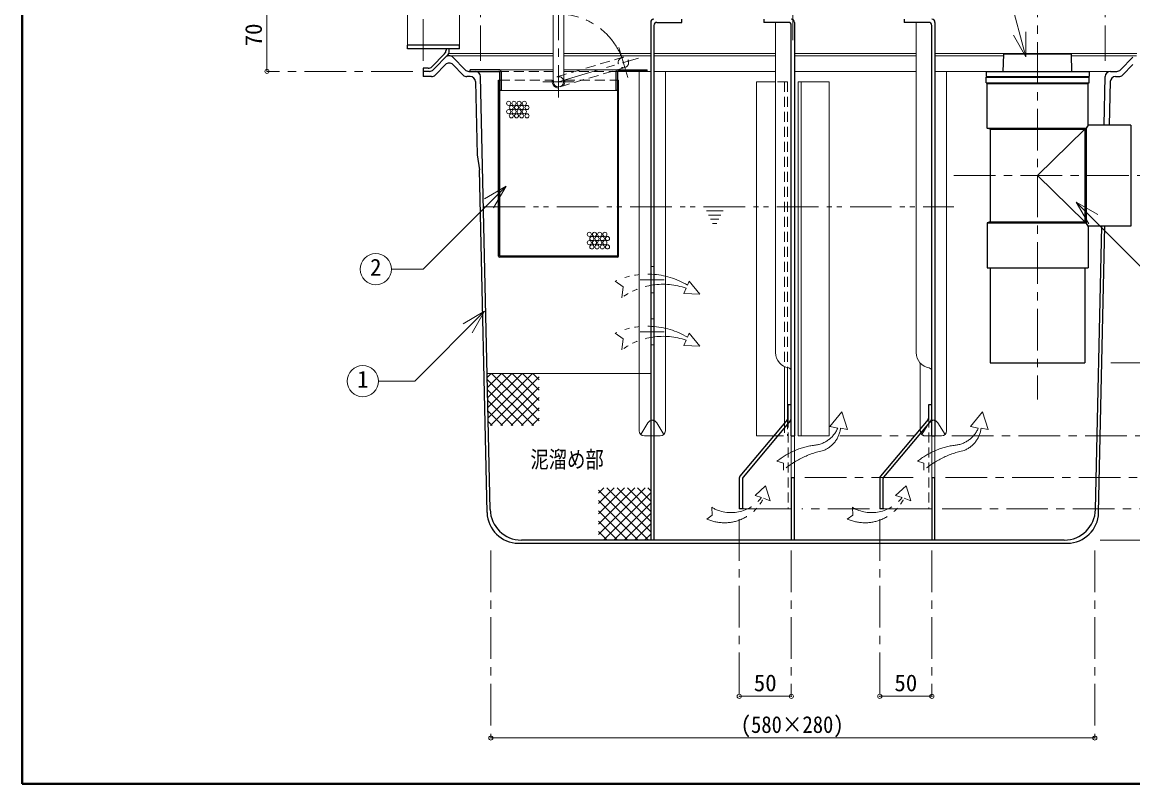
# Model space of a CAD drawing. Units: millimetres at full size, sheet at 1:8. Extents: x -1649 to 1591, y -1079 to 1169.
# Drawn here: x -1649 to -582, y -1079 to -348 of the extents above; entities that cross this region are included whole.
import ezdxf
from ezdxf.enums import TextEntityAlignment as Align

# ---------------------------------------------------------------- set-up
doc = ezdxf.new("R2010")
doc.units = ezdxf.units.MM
doc.header["$LTSCALE"] = 8
doc.header["$PDMODE"] = 32
doc.header["$PDSIZE"] = 4
for name, pattern in [('CHAIN1', [8, 5, -1, 1, -1]), ('DASHED1', [1.8, 1.2, -0.6]), ('DOUBLE_CHAIN1', [8.8, 5, -1, 0.6, -0.6, 0.6, -1])]:
    doc.linetypes.add(name, pattern=pattern)
doc.layers.add('0-0_ﾚｲﾔ1', color=4, linetype='Continuous', lineweight=9)
doc.styles.add('ＭＳ ゴシック', font='')
doc.styles.get('ＭＳ ゴシック').set_extended_font_data('MS Gothic')

msp = doc.modelspace()

# ---------------------------------------------------------------- linework, layer by layer
at = {"layer": '0-0_ﾚｲﾔ1', "color": 1, "lineweight": 40}
for p, q in [((-1648.576, -1078.982), (-1648.576, 1169.018)), ((1591.424, -1078.982), (-1648.576, -1078.982))]:
    msp.add_line(p, q, dxfattribs=at)
at = {"layer": '0-0_ﾚｲﾔ1', "linetype": 'CHAIN1'}
for p, q in [((-1208.576, -94.982), (-1208.576, -384.982)), ((-608.576, -94.982), (-608.576, -384.982)), ((-908.576, -134.982), (-908.576, -364.982)), ((-673.576, -174.982), (-673.576, -709.982)), ((-1263.576, -384.982), (-1263.576, -257.982)), ((-1133.576, -324.982), (-1133.576, -419.982)), ((-1066.996, -400.855), (-1075.537, -372.096)), ((-1133.576, -404.982), (-1056.887, -382.205)), ((-1273.576, -394.982), (-1413.576, -394.982)), ((-1148.576, -404.982), (-1118.576, -404.982)), ((-754.076, -494.982), (-223.576, -494.982)), ((-603.076, -674.982), (-263.576, -674.982)), ((-863.576, -744.982), (-791.165, -744.982)), ((-755.988, -744.982), (-263.576, -744.982)), ((-897.076, -784.982), (-785.076, -784.982)), ((-762.076, -784.982), (-303.576, -784.982)), ((-835.076, -814.982), (-900.076, -814.982)), ((-343.576, -814.982), (-765.076, -814.982)), ((-960.076, -824.982), (-960.076, -994.982)), ((-825.076, -824.982), (-825.076, -994.982)), ((-613.576, -844.982), (-143.576, -844.982)), ((-1198.576, -854.982), (-1198.576, -1034.982)), ((-910.076, -854.982), (-910.076, -994.982)), ((-775.076, -854.982), (-775.076, -994.982)), ((-618.576, -854.982), (-618.576, -1034.982))]:
    msp.add_line(p, q, dxfattribs=at)
at = {"layer": '0-0_ﾚｲﾔ1', "color": 7, "lineweight": 18}
for p, q in [((-1278.576, -369.982), (-1278.576, -279.982)), ((-1228.576, -279.982), (-1228.576, -369.982)), ((-684.794, -380.9), (-710.076, -286.545)), ((-1138.576, -339.982), (-1138.576, -404.982)), ((-1128.576, -339.982), (-1128.576, -404.982)), ((-925.076, -347.982), (-925.076, -664.982)), ((-790.076, -347.982), (-790.076, -664.982)), ((-684.794, -380.9), (-696.794, -360.116)), ((-684.794, -380.9), (-684.794, -356.9)), ((-903.576, -404.982), (-900.576, -404.982)), ((-903.576, -404.982), (-903.576, -679.679)), ((-900.576, -404.982), (-900.576, -678.73)), ((-1183.999, -505.233), (-1263.683, -584.917)), ((-1183.999, -505.233), (-1204.783, -517.233)), ((-1183.999, -505.233), (-1195.999, -526.018)), ((-636.369, -520.441), (-615.584, -532.441)), ((-636.369, -520.441), (-624.369, -541.226)), ((-1294.048, -584.917), (-1263.683, -584.917)), ((-1204.522, -625.323), (-1271.634, -692.434)), ((-1204.522, -625.323), (-1225.307, -637.323)), ((-1204.522, -625.323), (-1216.522, -646.107)), ((-916.576, -678.5), (-916.576, -732.48)), ((-913.576, -679.568), (-913.576, -728.893)), ((-900.576, -678.73), (-900.576, -744.982)), ((-1306.521, -692.434), (-1271.634, -692.434)), ((-910.076, -744.982), (-910.076, -784.982)), ((-907.076, -744.982), (-907.076, -784.982)), ((-775.076, -744.982), (-775.076, -784.982)), ((-772.076, -744.982), (-772.076, -784.982)), ((-956.576, -814.982), (-910.076, -814.982)), ((-821.576, -814.982), (-775.076, -814.982))]:
    msp.add_line(p, q, dxfattribs=at)
at = {"layer": '0-0_ﾚｲﾔ1'}
for p, q in [((-1413.576, -324.982), (-1413.576, -394.982)), ((-1238.799, -377.744), (-1138.576, -377.744)), ((-1238.576, -379.982), (-1138.576, -379.982)), ((-1128.576, -377.744), (-1045.076, -377.744)), ((-1128.576, -379.982), (-1045.076, -379.982)), ((-1042.076, -377.744), (-925.076, -377.744)), ((-1042.076, -379.982), (-925.076, -379.982)), ((-907.076, -377.744), (-790.076, -377.744)), ((-907.076, -379.982), (-790.076, -379.982)), ((-772.076, -377.744), (-578.354, -377.744)), ((-772.076, -379.982), (-706.12, -379.982)), ((-641.032, -379.982), (-578.576, -379.982)), ((-1190.076, -393.482), (-1138.576, -393.482)), ((-1128.576, -393.482), (-1077.076, -393.482)), ((-1056.165, -739.982), (-1056.165, -394.982)), ((-1048.576, -394.982), (-1045.076, -394.982)), ((-1042.076, -394.982), (-925.076, -394.982)), ((-1030.988, -394.982), (-1030.988, -739.982)), ((-943.576, -404.982), (-925.076, -404.982)), ((-907.076, -394.982), (-790.076, -394.982)), ((-900.576, -404.982), (-873.576, -404.982)), ((-873.576, -404.982), (-873.576, -744.982)), ((-772.076, -394.982), (-706.562, -394.982)), ((-760.988, -739.982), (-760.988, -394.982)), ((-603.686, -394.982), (-640.591, -394.982)), ((-1078.576, -413.482), (-1188.576, -413.482)), ((-628.076, -450.482), (-673.576, -494.982)), ((-673.576, -494.982), (-628.076, -539.482)), ((-786.165, -675.083), (-786.165, -737.966)), ((-1045.076, -684.982), (-1202.132, -684.982)), ((-1202.048, -688.763), (-1198.266, -684.982)), ((-1202.005, -690.673), (-1157.696, -734.982)), ((-1201.833, -698.447), (-1188.367, -684.982)), ((-1201.617, -708.132), (-1178.467, -684.982)), ((-1201.402, -717.816), (-1168.568, -684.982)), ((-1201.187, -727.5), (-1158.668, -684.982)), ((-1198.769, -734.982), (-1152.119, -688.332)), ((-1197.797, -684.982), (-1152.119, -730.659)), ((-1187.897, -684.982), (-1152.119, -720.76)), ((-1177.998, -684.982), (-1152.119, -710.86)), ((-1168.098, -684.982), (-1152.119, -700.961)), ((-1158.199, -684.982), (-1152.119, -691.061)), ((-1201.78, -700.797), (-1167.596, -734.982)), ((-1188.869, -734.982), (-1152.119, -698.232)), ((-1201.555, -710.922), (-1177.495, -734.982)), ((-1178.97, -734.982), (-1152.119, -708.131)), ((-1201.33, -721.046), (-1187.395, -734.982)), ((-1169.071, -734.982), (-1152.119, -718.031)), ((-1201.105, -731.171), (-1197.294, -734.982)), ((-1159.171, -734.982), (-1152.119, -727.93)), ((-1054.7, -743.517), (-1047.834, -732.361)), ((-1032.452, -743.517), (-1039.318, -732.361)), ((-762.452, -743.517), (-769.318, -732.361)), ((-1051.165, -744.982), (-1045.076, -744.982)), ((-1042.076, -744.982), (-1035.988, -744.982)), ((-900.576, -744.982), (-873.576, -744.982)), ((-765.988, -744.982), (-772.076, -744.982)), ((-1095.076, -839.678), (-1050.38, -794.982)), ((-1095.076, -829.779), (-1060.279, -794.982)), ((-1095.076, -819.879), (-1070.179, -794.982)), ((-1095.076, -809.98), (-1080.078, -794.982)), ((-1095.076, -800.08), (-1089.978, -794.982)), ((-1095.076, -797.102), (-1047.196, -844.982)), ((-1090.48, -844.982), (-1045.076, -799.578)), ((-1087.297, -794.982), (-1045.076, -837.202)), ((-1077.397, -794.982), (-1045.076, -827.303)), ((-1067.498, -794.982), (-1045.076, -817.403)), ((-1057.598, -794.982), (-1045.076, -807.504)), ((-1047.699, -794.982), (-1045.076, -797.604)), ((-1095.076, -807.001), (-1057.096, -844.982)), ((-1080.581, -844.982), (-1045.076, -809.477)), ((-1095.076, -816.901), (-1066.995, -844.982)), ((-1070.681, -844.982), (-1045.076, -819.377)), ((-1095.076, -826.8), (-1076.895, -844.982)), ((-1060.782, -844.982), (-1045.076, -829.276)), ((-1095.076, -836.7), (-1086.794, -844.982)), ((-1050.882, -844.982), (-1045.076, -839.176)), ((-910.076, -994.982), (-960.076, -994.982)), ((-775.076, -994.982), (-825.076, -994.982)), ((-618.576, -1034.982), (-1198.576, -1034.982))]:
    msp.add_line(p, q, dxfattribs=at)
at = {"layer": '0-0_ﾚｲﾔ1', "color": 5, "lineweight": 25}
for p, q in [((-1045.076, -347.982), (-1045.076, -844.982)), ((-1042.076, -350.982), (-1042.076, -844.982)), ((-1039.076, -347.982), (-1015.076, -347.982)), ((-1015.076, -347.982), (-1015.076, -344.982)), ((-936.576, -344.982), (-936.576, -347.982)), ((-913.076, -347.982), (-936.576, -347.982)), ((-910.076, -744.982), (-910.076, -350.982)), ((-907.076, -347.982), (-907.076, -744.982)), ((-801.576, -344.982), (-801.576, -347.982)), ((-778.076, -347.982), (-801.576, -347.982)), ((-775.076, -744.982), (-775.076, -350.982)), ((-772.076, -347.982), (-772.076, -744.982)), ((-1228.576, -369.982), (-1278.576, -369.982)), ((-1278.576, -373.482), (-1278.576, -369.982)), ((-1228.576, -373.482), (-1228.576, -369.982)), ((-1228.576, -373.482), (-1278.576, -373.482)), ((-1243.004, -378.069), (-1255.155, -390.48)), ((-1253.894, -393.48), (-1239.433, -378.71)), ((-1241.576, -373.482), (-1241.576, -374.571)), ((-1238.576, -376.611), (-1238.576, -373.482)), ((-1223.258, -393.48), (-1235.004, -381.484)), ((-706.576, -395.482), (-706.076, -378.482)), ((-641.076, -378.482), (-706.076, -378.482)), ((-640.576, -395.482), (-641.076, -378.482)), ((-593.894, -393.48), (-582.149, -381.484)), ((-1263.576, -391.982), (-1263.576, -399.982)), ((-1258.728, -391.982), (-1263.576, -391.982)), ((-1251.936, -398.48), (-1242.149, -388.484)), ((-1235.004, -388.484), (-1225.217, -398.48)), ((-1190.076, -393.482), (-1218.576, -393.482)), ((-1218.576, -394.982), (-1218.576, -393.482)), ((-1077.076, -393.482), (-1048.576, -393.482)), ((-1048.576, -394.982), (-1048.576, -393.482)), ((-582.149, -388.484), (-591.936, -398.48)), ((-1257.467, -394.982), (-1263.576, -394.982)), ((-1255.509, -399.982), (-1263.576, -399.982)), ((-1218.357, -399.982), (-1221.644, -399.982)), ((-1219.686, -394.982), (-1190.826, -394.982)), ((-1213.358, -404.871), (-1211.8, -474.982)), ((-1199.228, -815.648), (-1208.468, -399.871)), ((-1191.076, -403.482), (-1190.076, -403.482)), ((-1191.076, -572.482), (-1191.076, -403.482)), ((-1190.076, -571.982), (-1190.076, -395.732)), ((-1078.576, -394.982), (-1078.576, -413.482)), ((-1077.076, -395.732), (-1077.076, -571.982)), ((-1077.076, -403.482), (-1076.076, -403.482)), ((-1048.576, -394.982), (-1076.326, -394.982)), ((-1076.076, -572.482), (-1076.076, -403.482)), ((-723.076, -395.482), (-723.076, -399.982)), ((-624.076, -395.482), (-723.076, -395.482)), ((-723.076, -399.982), (-624.076, -399.982)), ((-723.076, -400.482), (-624.076, -400.482)), ((-723.076, -405.982), (-723.076, -400.482)), ((-624.076, -395.482), (-624.076, -399.982)), ((-609.721, -446.482), (-608.685, -399.871)), ((-603.795, -404.871), (-604.719, -446.482)), ((-603.686, -394.982), (-597.467, -394.982)), ((-598.796, -399.982), (-595.509, -399.982)), ((-1077.076, -413.482), (-1078.576, -413.482)), ((-722.076, -449.482), (-722.076, -406.482)), ((-722.076, -406.482), (-625.076, -406.482)), ((-625.076, -446.482), (-625.076, -406.482)), ((-584.076, -446.482), (-625.076, -446.482)), ((-719.076, -450.482), (-719.076, -539.482)), ((-628.076, -450.482), (-627.076, -449.482)), ((-1211.8, -474.982), (-1209.479, -489.406)), ((-1202.162, -818.648), (-1209.479, -489.406)), ((-722.076, -540.482), (-627.076, -540.482)), ((-719.076, -539.482), (-628.076, -539.482)), ((-628.076, -539.482), (-627.076, -540.482)), ((-625.076, -543.482), (-627.076, -540.482)), ((-625.076, -543.482), (-625.076, -583.482)), ((-617.924, -815.648), (-611.876, -543.482)), ((-614.99, -818.648), (-608.876, -543.482)), ((-1077.076, -573.482), (-1190.076, -573.482)), ((-1077.576, -572.482), (-1189.576, -572.482)), ((-722.076, -583.482), (-625.076, -583.482)), ((-628.076, -583.482), (-628.076, -674.982)), ((-913.775, -729.13), (-959.377, -783.655)), ((-910.775, -730.219), (-956.377, -784.744)), ((-778.775, -729.13), (-824.377, -783.655)), ((-775.775, -730.219), (-821.377, -784.744)), ((-910.076, -744.982), (-907.076, -744.982)), ((-775.076, -744.982), (-772.076, -744.982)), ((-960.076, -785.58), (-960.076, -814.982)), ((-957.076, -786.669), (-957.076, -814.982)), ((-910.076, -784.982), (-910.076, -844.982)), ((-910.076, -784.982), (-907.076, -784.982)), ((-907.076, -844.982), (-907.076, -784.982)), ((-825.076, -785.58), (-825.076, -814.982)), ((-822.076, -786.669), (-822.076, -814.982)), ((-775.076, -784.982), (-775.076, -844.982)), ((-775.076, -784.982), (-772.076, -784.982)), ((-772.076, -844.982), (-772.076, -784.982)), ((-956.076, -814.982), (-960.076, -814.982)), ((-821.076, -814.982), (-825.076, -814.982)), ((-1172.17, -847.982), (-644.983, -847.982)), ((-647.917, -844.982), (-1169.17, -844.982))]:
    msp.add_line(p, q, dxfattribs=at)
at = {"layer": '0-0_ﾚｲﾔ1', "linetype": 'DASHED1'}
for p, q in [((-1135, -400.189), (-1072.69, -381.683)), ((-1132.153, -409.775), (-1069.843, -391.269)), ((-1190.826, -394.982), (-1138.576, -394.982)), ((-1190.076, -403.482), (-1139.576, -403.482)), ((-1139.576, -404.982), (-1139.576, -403.482)), ((-1128.576, -394.982), (-1076.326, -394.982)), ((-913.576, -404.982), (-925.076, -404.982)), ((-916.576, -404.982), (-916.576, -678.5)), ((-913.576, -404.982), (-913.576, -679.568)), ((-916.576, -732.48), (-916.576, -744.982)), ((-913.576, -728.893), (-913.576, -744.982)), ((-913.076, -727.206), (-913.076, -814.982)), ((-784.7, -743.517), (-777.834, -732.361)), ((-778.076, -727.206), (-778.076, -814.982)), ((-1042.076, -744.982), (-1045.076, -744.982)), ((-927.033, -744.982), (-913.576, -744.982)), ((-786.165, -737.966), (-786.165, -739.982)), ((-781.165, -744.982), (-775.076, -744.982))]:
    msp.add_line(p, q, dxfattribs=at)
at = {"layer": '0-0_ﾚｲﾔ1', "linetype": 'DOUBLE_CHAIN1'}
for p, q in [((-1205.687, -524.982), (-754.076, -524.982)), ((-991.576, -528.982), (-975.576, -528.982)), ((-989.576, -532.982), (-977.576, -532.982)), ((-987.576, -536.982), (-979.576, -536.982)), ((-985.576, -540.982), (-981.576, -540.982)), ((-1032.076, -594.982), (-1055.076, -594.982)), ((-1008.002, -596.296), (-1009.753, -600.209)), ((-997.767, -608.921), (-1008.002, -596.296)), ((-1011.084, -603.185), (-1013.302, -608.142)), ((-997.767, -608.921), (-1013.302, -608.142)), ((-1032.076, -644.982), (-1055.076, -644.982)), ((-1008.002, -646.296), (-1009.753, -650.209)), ((-997.767, -658.921), (-1008.002, -646.296)), ((-1011.084, -653.185), (-1013.302, -658.142)), ((-997.767, -658.921), (-1013.302, -658.142)), ((-873.001, -736.016), (-861.531, -721.898)), ((-855.943, -738.957), (-861.531, -721.898)), ((-738.001, -736.016), (-726.531, -721.898)), ((-720.943, -738.957), (-726.531, -721.898)), ((-865.51, -737.679), (-873.001, -736.016)), ((-862.783, -737.679), (-855.943, -738.957)), ((-730.51, -737.679), (-738.001, -736.016)), ((-727.783, -737.679), (-720.943, -738.957)), ((-923.815, -769.389), (-917.706, -771.014)), ((-917.678, -777.913), (-917.706, -771.014)), ((-788.815, -769.389), (-782.706, -771.014)), ((-782.678, -777.913), (-782.706, -771.014)), ((-944.91, -802.19), (-934.764, -792.925)), ((-809.91, -802.19), (-799.764, -792.925)), ((-938.647, -803.996), (-944.91, -802.19)), ((-803.647, -803.996), (-809.91, -802.19)), ((-991.325, -824.795), (-985.938, -820.939)), ((-986.381, -813.543), (-985.938, -820.939)), ((-856.325, -824.795), (-850.938, -820.939)), ((-851.381, -813.543), (-850.938, -820.939))]:
    msp.add_line(p, q, dxfattribs=at)
at = {"layer": '0-0_ﾚｲﾔ1', "color": 7, "linetype": 'DASHED1', "lineweight": 18}
for p, q in [((-1042.076, -582.482), (-1045.076, -582.482)), ((-1042.076, -607.482), (-1045.076, -607.482)), ((-1042.076, -632.482), (-1045.076, -632.482)), ((-1042.076, -657.482), (-1045.076, -657.482))]:
    msp.add_line(p, q, dxfattribs=at)
at = {"layer": '0-0_ﾚｲﾔ1', "color": 5, "lineweight": 25}
for points in [[(-1188.576, -394.982), (-1188.576, -413.482), (-1190.076, -413.482)], [(-723.076, -405.982), (-624.076, -405.982), (-624.076, -400.482)], [(-625.076, -446.482), (-627.076, -449.482), (-627.076, -540.482)], [(-584.076, -446.482), (-584.076, -543.482), (-625.076, -543.482)], [(-719.076, -450.482), (-722.076, -449.482), (-627.076, -449.482)], [(-719.076, -450.482), (-628.076, -450.482), (-628.076, -539.482)], [(-719.076, -539.482), (-722.076, -540.482), (-722.076, -583.482)], [(-719.076, -583.482), (-719.076, -674.982), (-628.076, -674.982)], [(-913.076, -727.206), (-913.076, -714.982), (-910.076, -714.982)], [(-778.076, -727.206), (-778.076, -714.982), (-775.076, -714.982)]]:
    msp.add_lwpolyline(points, dxfattribs=at)
at = {"layer": '0-0_ﾚｲﾔ1', "linetype": 'DASHED1'}
msp.add_lwpolyline([(-1127.576, -404.982), (-1127.576, -403.482), (-1077.076, -403.482)], dxfattribs=at)
at = {"layer": '0-0_ﾚｲﾔ1'}
msp.add_lwpolyline([(-943.576, -404.982), (-943.576, -744.982), (-927.033, -744.982)], dxfattribs=at)
at = {"layer": '0-0_ﾚｲﾔ1', "color": 7, "lineweight": 18}
for points in [[(-636.369, -520.441), (-551.887, -604.922), (-499.937, -604.922)], [(-903.576, -679.679), (-903.576, -744.982), (-900.576, -744.982)]]:
    msp.add_lwpolyline(points, dxfattribs=at)
at = {"layer": '0-0_ﾚｲﾔ1', "linetype": 'DOUBLE_CHAIN1'}
for points in [[(-1079.199, -596.436), (-1071.486, -601.92), (-1072.686, -612.29)], [(-1079.199, -646.436), (-1071.486, -651.92), (-1072.686, -662.29)], [(-936.771, -804.849), (-930.205, -807.189), (-934.764, -792.925)], [(-801.771, -804.849), (-795.205, -807.189), (-799.764, -792.925)]]:
    msp.add_lwpolyline(points, dxfattribs=at)
at = {"layer": '0-0_ﾚｲﾔ1', "linetype": 'DASHED1'}
msp.add_circle((-1071.266, -386.476), 5, dxfattribs=at)
at = {"layer": '0-0_ﾚｲﾔ1'}
for centre in [(-1181.414, -425.659), (-1176.414, -425.659), (-1171.414, -425.659), (-1166.414, -425.659), (-1181.414, -433.659), (-1178.914, -429.659), (-1178.914, -437.659), (-1176.414, -433.659), (-1173.914, -429.659), (-1173.914, -437.659), (-1171.414, -433.659), (-1168.914, -429.659), (-1168.914, -437.659), (-1166.414, -433.659), (-1163.914, -429.659), (-1163.914, -437.659), (-1104.061, -551.524), (-1101.561, -555.524), (-1099.061, -551.524), (-1096.561, -555.524), (-1094.061, -551.524), (-1091.561, -555.524), (-1089.061, -551.524), (-1086.561, -555.524), (-1104.061, -559.524), (-1101.561, -563.524), (-1099.061, -559.524), (-1096.561, -563.524), (-1094.061, -559.524), (-1091.561, -563.524), (-1089.061, -559.524), (-1086.561, -563.524)]:
    msp.add_circle(centre, 2, dxfattribs=at)
at = {"layer": '0-0_ﾚｲﾔ1', "color": 7, "lineweight": 18}
for centre in [(-1309.048, -584.917), (-1321.521, -692.434)]:
    msp.add_circle(centre, 15, dxfattribs=at)
at = {"layer": '0-0_ﾚｲﾔ1', "linetype": 'CHAIN1'}
msp.add_arc((-1133.576, -404.982), 65, 16.54154, 90, dxfattribs=at)
at = {"layer": '0-0_ﾚｲﾔ1', "color": 5, "lineweight": 25}
for centre, radius, start, end in [((-1042.076, -347.982), 3, 90, 180), ((-1039.076, -350.982), 3, 90, 180), ((-913.076, -350.982), 3, 0, 90), ((-910.076, -347.982), 3, 0, 90), ((-778.076, -350.982), 3, 0, 90), ((-775.076, -347.982), 3, 0, 90), ((-1246.576, -374.571), 5, 315.6053, 0), ((-1238.576, -384.982), 5, 44.3947, 135.6053), ((-1241.576, -376.611), 3, 315.6053, 0), ((-1258.728, -386.982), 5, 270, 315.6053), ((-1257.467, -389.982), 5, 270, 315.6053), ((-1238.576, -391.982), 5, 44.3947, 135.6053), ((-1219.686, -389.982), 5, 224.3947, 270), ((-1190.076, -394.982), 1.5, 0, 90), ((-1077.076, -394.982), 1.5, 90, 180), ((-597.467, -389.982), 5, 270, 315.6053), ((-1255.509, -394.982), 5, 270, 315.6053), ((-1221.644, -394.982), 5, 224.3947, 270), ((-1218.357, -404.982), 5, 1.27303, 90), ((-1213.466, -399.982), 5, 1.27303, 90), ((-1190.826, -395.732), 0.75, 0, 90), ((-1076.326, -395.732), 0.75, 90, 180), ((-603.686, -399.982), 5, 90, 178.72697), ((-598.796, -404.982), 5, 90, 178.72697), ((-595.509, -394.982), 5, 270, 315.6053), ((-1190.076, -572.482), 1, 180, 270), ((-1189.576, -571.982), 0.5, 180, 270), ((-1077.576, -571.982), 0.5, 270, 0), ((-1077.076, -572.482), 1, 270, 0), ((-916.076, -727.206), 3, 320.09212, 0), ((-913.076, -728.295), 3, 320.09212, 0), ((-781.076, -727.206), 3, 320.09212, 0), ((-778.076, -728.295), 3, 320.09212, 0), ((-957.076, -785.58), 3, 140.09212, 180), ((-954.076, -786.669), 3, 140.09212, 180), ((-822.076, -785.58), 3, 140.09212, 180), ((-819.076, -786.669), 3, 140.09212, 180), ((-1172.17, -817.982), 30, 181.27303, 270), ((-1169.236, -814.982), 30, 181.27303, 270), ((-647.917, -814.982), 30, 270, 358.72697), ((-644.983, -817.982), 30, 270, 358.72697)]:
    msp.add_arc(centre, radius, start, end, dxfattribs=at)
at = {"layer": '0-0_ﾚｲﾔ1', "linetype": 'DASHED1'}
for centre, radius, start, end in [((-1133.576, -404.982), 6, 180, 0), ((-1133.576, -404.982), 5, 0, 180), ((-1043.576, -734.982), 5, 72.5424, 107.4576), ((-773.576, -734.982), 5, 72.5424, 148.38993), ((-781.165, -739.982), 5, 180, 270)]:
    msp.add_arc(centre, radius, start, end, dxfattribs=at)
at = {"layer": '0-0_ﾚｲﾔ1', "color": 7, "lineweight": 18}
for centre, radius, start, end in [((-1133.576, -404.982), 5, 180, 0), ((-910.076, -664.982), 15, 180, 260.40593), ((-775.076, -664.982), 15, 180, 260.40593), ((-913.076, -682.73), 3, 0, 80.40593), ((-778.076, -682.73), 3, 0, 80.40593)]:
    msp.add_arc(centre, radius, start, end, dxfattribs=at)
at = {"layer": '0-0_ﾚｲﾔ1', "linetype": 'DOUBLE_CHAIN1'}
for centre, radius, start, end in [((-1048.082, -664.692), 75.015, 59.27258, 114.50714), ((-1033.292, -665.877), 66.51, 70.49446, 126.32111), ((-1048.082, -714.692), 75.015, 59.27258, 114.50714), ((-1033.292, -715.877), 66.51, 70.49446, 126.32111), ((-890.541, -726.812), 27.288, 273.74331, 336.53021), ((-889.291, -734.279), 26.725, 292.27662, 352.6912), ((-755.541, -726.812), 27.288, 273.74331, 336.53021), ((-754.291, -734.279), 26.725, 292.27662, 352.6912), ((-878.601, -824.952), 71.635, 98.15213, 129.13625), ((-743.601, -824.952), 71.635, 98.15213, 129.13625), ((-862.105, -842.456), 85.171, 101.55088, 130.72857), ((-727.105, -842.456), 85.171, 101.55088, 130.72857), ((-974.382, -786.559), 41.822, 246.10105, 334.0663), ((-967.812, -782.281), 36.361, 239.28967, 323.3302), ((-839.382, -786.559), 41.822, 246.10105, 334.0663), ((-832.812, -782.281), 36.361, 239.28967, 323.3302)]:
    msp.add_arc(centre, radius, start, end, dxfattribs=at)
at = {"layer": '0-0_ﾚｲﾔ1'}
for centre, start, end in [((-1043.576, -734.982), 107.4576, 148.38993), ((-1043.576, -734.982), 31.61007, 72.5424), ((-773.576, -734.982), 31.61007, 72.5424), ((-1051.165, -739.982), 180, 270), ((-1035.988, -739.982), 270, 0), ((-765.988, -739.982), 270, 0)]:
    msp.add_arc(centre, 5, start, end, dxfattribs=at)
at = {"layer": '0-0_ﾚｲﾔ1', "color": 1}
for p in [(-1413.576, -394.982), (-960.076, -994.982), (-910.076, -994.982), (-825.076, -994.982), (-775.076, -994.982), (-1198.576, -1034.982), (-618.576, -1034.982)]:
    msp.add_point(p, dxfattribs=at)

# ---------------------------------------------------------------- texts
at = {"layer": '0-0_ﾚｲﾔ1', "color": 7, "style": 'ＭＳ ゴシック'}
msp.add_text('70', height=16.13, rotation=90, dxfattribs=at).set_placement((-1413.576, -370.982), align=Align.BOTTOM_LEFT)
for s, p in [('2', (-1314.548, -595.917)), ('1', (-1327.021, -703.434)), ('50', (-946.076, -994.982)), ('50', (-811.076, -994.982))]:
    msp.add_text(s, height=16.13, dxfattribs=at).set_placement(p, align=Align.BOTTOM_LEFT)
for s, width, p in [('泥溜め部', 0.8, (-1160.567, -780.433)), ('(580×280)', 0.9, (-958.576, -1034.982))]:
    msp.add_text(s, height=16.13, dxfattribs=dict(at, width=width)).set_placement(p, align=Align.BOTTOM_LEFT)

doc.saveas('drawing.dxf')
